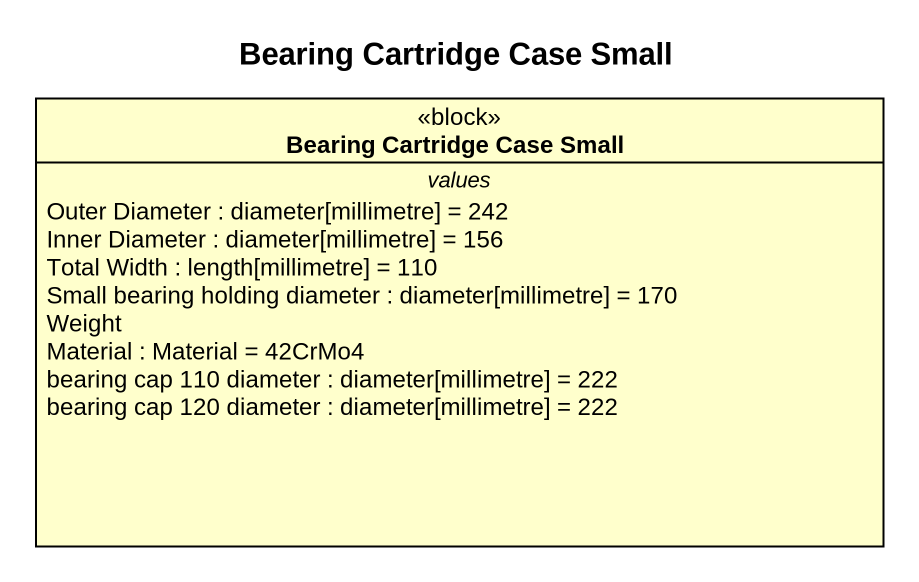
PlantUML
@startuml
title Bearing Cartridge Case Small
hide circle
hide empty members
class "Bearing Cartridge Case Small" as Bearing_Cartridge_Case_Small <<block>> {
  -- values --
  Outer Diameter : diameter[millimetre] = 242
  Inner Diameter : diameter[millimetre] = 156
  Total Width : length[millimetre] = 110
  Small bearing holding diameter : diameter[millimetre] = 170
  Weight
  Material : Material = 42CrMo4
  bearing cap 110 diameter : diameter[millimetre] = 222
  bearing cap 120 diameter : diameter[millimetre] = 222
}
@enduml
